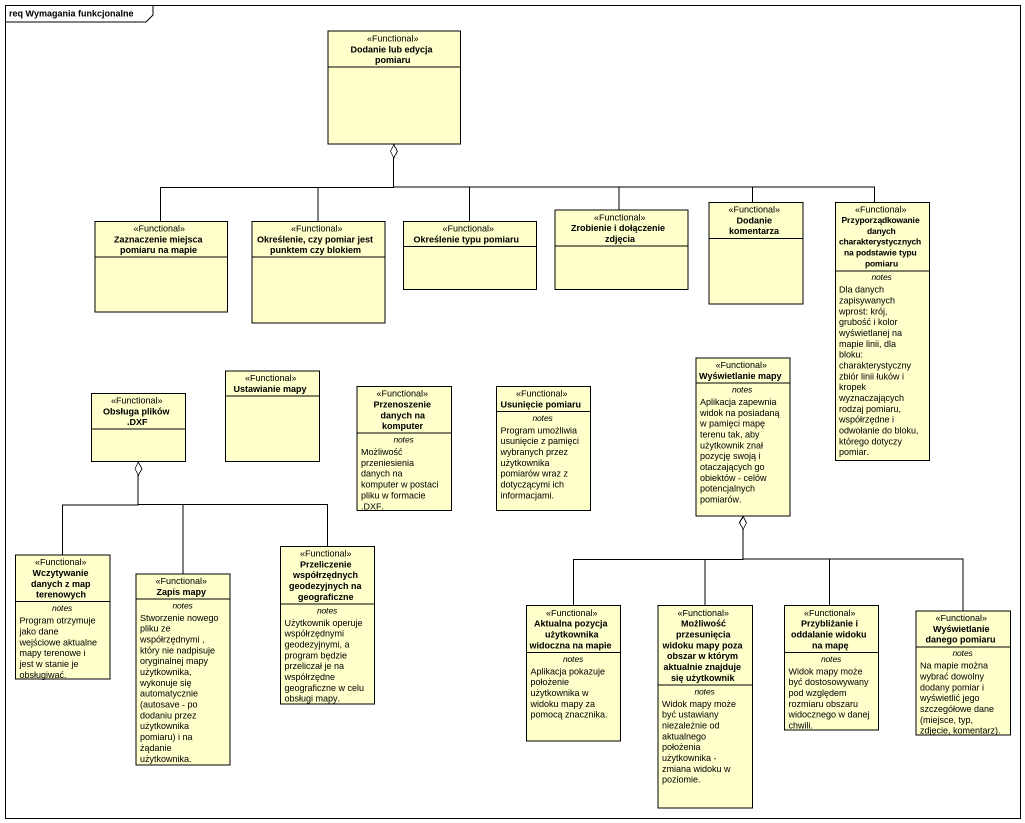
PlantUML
@startuml
mainframe req Wymagania funkcjonalne
hide circle
hide empty members
class "Dodanie lub edycja pomiaru" as Dodanie_lub_edycja_pomiaru <<Functional>>
class "Zaznaczenie miejsca pomiaru na mapie" as Zaznaczenie_miejsca_pomiaru <<Functional>>
class "Określenie, czy pomiar jest punktem czy blokiem" as Określenie_czy_pomiar_jest <<Functional>>
class "Określenie typu pomiaru" as Określenie_typu_pomiaru <<Functional>>
class "Zrobienie i dołączenie zdjęcia" as Zrobienie_i_dołączenie <<Functional>>
class "Dodanie komentarza" as Dodanie_komentarza <<Functional>>
class "Przyporządkowanie danych charakterystycznych na podstawie typu pomiaru" as Przyporządkowanie_danych <<Functional>> {
  -- notes --
  Dla danych zapisywanych wprost: krój, grubość i kolor wyświetlanej na mapie linii, dla bloku: charakterystyczny zbiór linii łuków i kropek wyznaczających rodzaj pomiaru, współrzędne i odwołanie do bloku, którego dotyczy pomiar.
}
class "Ustawianie mapy" as Ustawianie_mapy <<Functional>>
class "Przenoszenie danych na komputer" as Przenoszenie_danych_na <<Functional>> {
  -- notes --
  Możliwość przeniesienia danych na komputer w postaci pliku w formacie .DXF.
}
class "Usunięcie pomiaru" as Usunięcie_pomiaru <<Functional>> {
  -- notes --
  Program umożliwia usunięcie z pamięci wybranych przez użytkownika pomiarów wraz z dotyczącymi ich informacjami.
}
class "Wyświetlanie mapy" as Wyświetlanie_mapy <<Functional>> {
  -- notes --
  Aplikacja zapewnia widok na posiadaną w pamięci mapę terenu tak, aby użytkownik znał pozycję swoją i otaczających go obiektów - celów potencjalnych pomiarów.
}
class "Obsługa plików .DXF" as Obsługa_plików_DXF <<Functional>>
class "Wczytywanie danych z map terenowych" as Wczytywanie_danych_z_map <<Functional>> {
  -- notes --
  Program otrzymuje jako dane wejściowe aktualne mapy terenowe i jest w stanie je obsługiwać.
}
class "Zapis mapy" as Zapis_mapy <<Functional>> {
  -- notes --
  {field} Stworzenie nowego pliku ze współrzędnymi , który nie nadpisuje oryginalnej mapy użytkownika, wykonuje się automatycznie (autosave - po dodaniu przez użytkownika pomiaru) i na żądanie użytkownika.
}
class "Przeliczenie współrzędnych geodezyjnych na geograficzne" as Przeliczenie_współrzędnych <<Functional>> {
  -- notes --
  Użytkownik operuje współrzędnymi geodezyjnymi, a program będzie przeliczał je na współrzędne geograficzne w celu obsługi mapy.
}
class "Aktualna pozycja użytkownika widoczna na mapie" as Aktualna_pozycja <<Functional>> {
  -- notes --
  Aplikacja pokazuje położenie użytkownika w widoku mapy za pomocą znacznika.
}
class "Możliwość przesunięcia widoku mapy poza obszar w którym aktualnie znajduje się użytkownik" as Możliwość_przesunięcia <<Functional>> {
  -- notes --
  Widok mapy może być ustawiany niezależnie od aktualnego położenia użytkownika - zmiana widoku w poziomie.
}
class "Przybliżanie i oddalanie widoku na mapę" as Przybliżanie_i_oddalanie <<Functional>> {
  -- notes --
  Widok mapy może być dostosowywany pod względem rozmiaru obszaru widocznego w danej chwili.
}
class "Wyświetlanie danego pomiaru" as Wyświetlanie_danego_pomiaru <<Functional>> {
  -- notes --
  {field} Na mapie można wybrać dowolny dodany pomiar i wyświetlić jego szczegółowe dane (miejsce, typ, zdjęcie, komentarz).
}
Zaznaczenie_miejsca_pomiaru -up-o Dodanie_lub_edycja_pomiaru
Określenie_czy_pomiar_jest -up-o Dodanie_lub_edycja_pomiaru
Określenie_typu_pomiaru -up-o Dodanie_lub_edycja_pomiaru
Zrobienie_i_dołączenie -up-o Dodanie_lub_edycja_pomiaru
Dodanie_komentarza -left-o Dodanie_lub_edycja_pomiaru
Przyporządkowanie_danych -left-o Dodanie_lub_edycja_pomiaru
Wczytywanie_danych_z_map -up-o Obsługa_plików_DXF
Zapis_mapy -up-o Obsługa_plików_DXF
Przeliczenie_współrzędnych -up-o Obsługa_plików_DXF
Aktualna_pozycja -up-o Wyświetlanie_mapy
Możliwość_przesunięcia -up-o Wyświetlanie_mapy
Przybliżanie_i_oddalanie -up-o Wyświetlanie_mapy
Wyświetlanie_danego_pomiaru -up-o Wyświetlanie_mapy
@enduml
